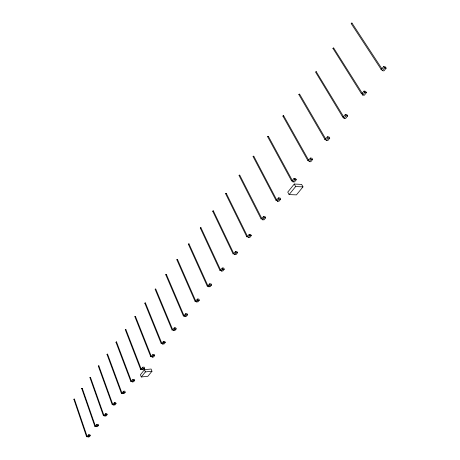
<?xml version="1.0" encoding="UTF-8"?>
<svg xmlns="http://www.w3.org/2000/svg" width="460" height="460" viewBox="0 0 460 460"><rect width="100%" height="100%" fill="white"/><g stroke="black" fill="none" stroke-linecap="round" stroke-linejoin="round"><path stroke-width="0.69" d="M219.914 270.348L220.599 270.031L200.939 227.677L200.29 228.011L219.914 270.348L220.605 270.055M233.783 253.609L233.111 253.931L212.698 211.18L213.382 210.893L233.778 253.569L233.099 253.926M166.416 274.482L165.778 274.752L166.411 274.47L184.017 315.669L183.741 315.962L183.385 315.98L165.778 274.752M172.08 330.016L172.713 329.745L172.103 330.061L155.095 289.208L155.359 288.932L155.721 288.943L172.73 329.774M246.796 236.779L247.503 236.434L226.291 193.355L225.624 193.729L246.796 236.779L247.514 236.48M276.736 199.996L278.426 197.886L279.973 197.944L280.635 199.191L278.933 201.296L277.392 201.25L253.765 156.153L253.08 156.561L276.011 200.324L276.748 199.968L276.011 200.324M188.341 244.151L189.002 243.886L207.931 285.838L207.655 286.143L207.264 286.154L188.347 244.174L189.008 243.898M195.086 301.334L195.747 301.041L195.086 301.334L176.853 259.75L177.1 259.446L177.497 259.463L195.747 301.041M212.692 211.169L213.377 210.881M145.417 302.973L144.814 303.192L161.207 343.614L161.851 343.384M161.207 343.585L161.828 343.327L145.417 302.916L144.791 303.14M125.839 329.486L125.287 329.688M150.719 356.667L151.317 356.425M151.346 356.506L150.754 356.741L134.855 316.635L135.441 316.365M333.707 48.053L362.227 93.207L361.928 93.696L361.456 93.748L332.931 48.352L333.258 48.438M107.571 354.211L107.03 354.424M116.552 342.05L116.006 342.263M316.25 71.703L343.511 116.57L343.281 117.001L345.276 114.477L346.869 114.655L347.656 115.949L345.621 118.473L344.028 118.295L343.246 117.007L342.734 117.064L315.502 71.99L316.261 71.536M131.428 381.363L130.881 381.587M140.599 369.294L141.185 369.064M141.214 369.156L140.651 369.386M89.895 377.493L90.43 377.292M98.871 365.993L98.359 366.195M112.257 404.691L112.809 404.478L98.883 365.93M112.821 404.587L112.297 404.771M121.975 393.168L121.423 393.375M73.859 399.217L74.376 399.033L87.164 436.563M74.382 399.148L73.887 399.303L86.589 436.77L87.147 436.615M81.754 388.522L82.277 388.332L95.444 426.219M82.3 388.43L81.794 388.614M94.875 426.385L95.41 426.19M95.433 426.282L94.904 426.466L81.748 388.573M103.425 415.708L103.966 415.512L90.465 377.327L89.936 377.579L103.419 415.765L103.995 415.598M86.606 436.712L87.112 436.528M88.55 434.809L87.641 435.936L88.004 437L89.32 436.81L90.229 435.678L89.867 434.619L88.55 434.809L88.912 435.873L88.004 437M96.853 424.448L95.916 425.615L96.29 426.69L97.618 426.506L98.555 425.339L98.181 424.264L96.853 424.448L97.227 425.523L96.29 426.69M105.42 413.753L104.454 414.96L104.84 416.041L106.185 415.863L107.151 414.661L106.766 413.58L105.42 413.753L105.811 414.839L104.84 416.041M114.281 402.701L113.281 403.949L113.677 405.041L115.034 404.875L116.035 403.627L115.632 402.534L114.281 402.701L114.678 403.799L113.677 405.041M123.435 391.276L122.4 392.564L122.814 393.674L124.177 393.513L125.218 392.225L124.804 391.121L123.435 391.276L123.843 392.386L122.814 393.674M132.905 379.466L131.836 380.794L132.256 381.909L133.641 381.76L134.711 380.431L134.285 379.316L132.905 379.466L133.325 380.581L132.256 381.909M142.703 367.235L141.599 368.615L142.036 369.742L143.428 369.604L144.538 368.224L144.101 367.097L142.703 367.235L143.14 368.362L142.036 369.742M152.852 354.574L151.708 356.005L152.156 357.144L153.565 357.012L154.715 355.586L154.261 354.447L152.852 354.574L153.306 355.712L152.156 357.144M163.363 341.452L162.179 342.936L162.644 344.086L164.07 343.971L165.261 342.493L164.789 341.343L163.363 341.452L163.835 342.608L162.644 344.086M174.265 327.853L173.035 329.389L173.518 330.55L174.955 330.447L176.191 328.911L175.703 327.75L174.265 327.853L174.754 329.015L173.518 330.55M185.575 313.737L184.299 315.336L184.799 316.503L186.248 316.417L187.53 314.824L187.03 313.651L185.575 313.737L186.081 314.91L184.799 316.503M197.323 299.086L195.994 300.742L196.512 301.927L197.978 301.852L199.306 300.202L198.783 299.017L197.323 299.086L197.84 300.271L196.512 301.927M209.518 283.866L208.144 285.585L208.679 286.781L210.157 286.724L211.542 285.005L211.002 283.808L209.518 283.866L210.065 285.062L208.679 286.781M222.209 268.036L220.771 269.825L221.329 271.032L222.824 270.992L224.261 269.203L223.698 268.002L222.209 268.036L222.766 269.244L221.329 271.032M235.405 251.562L233.916 253.425L234.496 254.644L235.997 254.627L237.498 252.764L236.911 251.551L235.405 251.562L235.992 252.781L234.496 254.644M249.153 234.41L247.595 236.354L248.204 237.578L249.722 237.584L251.281 235.646L250.671 234.416L249.153 234.41L249.763 235.641L251.281 235.646M261.861 218.558L263.482 216.533L265.012 216.562L265.644 217.804L264.023 219.822L262.487 219.799L239.746 175.139L239.321 175.128L239.056 175.507L261.102 218.943L261.815 218.58L261.102 218.943M294.032 178.411L292.261 180.619L292.945 181.878L294.503 181.959L296.28 179.756L295.59 178.497L294.032 178.411L294.716 179.676L296.28 179.756M310.339 158.062L308.493 160.367L309.206 161.638L310.776 161.748L312.633 159.447L311.914 158.177L310.339 158.062L311.058 159.333L312.633 159.447M327.405 136.769L325.467 139.184L326.215 140.467L327.802 140.605L329.74 138.195L328.986 136.919L327.405 136.769L328.152 138.052L329.74 138.195M364.009 91.097L361.882 93.754L362.698 95.053L364.303 95.266L366.436 92.621L365.614 91.321L364.009 91.097L364.832 92.397L366.436 92.621M383.674 66.562L381.438 69.351L382.294 70.656L383.91 70.915L386.147 68.132L385.29 66.826L383.674 66.562L384.531 67.873L386.147 68.132M248.204 237.578L249.763 235.641M262.487 219.799L264.115 217.775L265.644 217.804M277.392 201.25L279.088 199.14L280.635 199.191M292.945 181.878L294.716 179.676M309.206 161.638L311.058 159.333M326.215 140.467L328.152 138.052M344.028 118.295L346.058 115.765L347.656 115.949M362.698 95.053L364.832 92.397M382.294 70.656L384.531 67.873M144.515 369.679L140.421 374.756L141.277 376.981L147.85 376.286L151.978 371.243L151.104 369.018L144.515 369.679L145.383 371.916L141.277 376.981M294.273 184.04L287.77 192.102L289.104 194.591L296.43 194.879L302.979 186.886L301.616 184.397L294.273 184.04L295.63 186.547L302.979 186.886M289.104 194.591L295.63 186.547M299.379 94.495L299.581 94.093L325.663 138.862L324.892 139.317L325.663 138.862M239.533 175.49L239.752 175.151M239.407 175.547L239.068 175.519M299.19 94.593L298.845 94.536L324.886 139.299M88.912 435.873L90.229 435.678M97.227 425.523L98.555 425.339M105.811 414.839L107.151 414.661M114.678 403.799L116.035 403.627M123.843 392.386L125.218 392.225M133.325 380.581L134.711 380.431M145.383 371.916L151.978 371.243M143.14 368.362L144.538 368.224M153.306 355.712L154.715 355.586M163.835 342.608L165.261 342.493M174.754 329.015L176.191 328.911M186.081 314.91L187.53 314.824M197.84 300.271L199.306 300.202M210.065 285.062L211.542 285.005M222.766 269.244L224.261 269.203M235.992 252.781L237.498 252.764M98.848 365.895L98.302 366.097L112.251 404.737M107.542 354.125L106.984 354.338L121.382 393.334L121.952 393.07L107.577 354.16M131.405 381.277L130.83 381.489L115.96 342.217L116.535 341.964M226.28 193.344L225.618 193.717M308.614 160.137L283.636 115.684L283.159 115.696L282.917 116.11L307.866 160.574L308.62 160.155L307.866 160.574M291.623 180.929L292.33 180.487L291.582 180.883L267.668 136.746L267.927 136.35L268.387 136.361L292.318 180.469M381.058 69.218L351.221 23.638L351.986 23.08L381.869 68.672L381.07 69.236L381.869 68.672M351.998 23.098L351.469 23.115L351.233 23.65M176.864 259.768L177.497 259.463M184.011 315.663L183.385 315.98M299.592 94.11L298.85 94.553M134.872 316.664L135.47 316.422L151.346 356.454M267.674 136.764L268.393 136.373M200.934 227.665L200.295 228.022M343.511 116.57L342.734 117.064M207.931 285.838L207.259 286.149M362.227 93.207L361.439 93.736M333.718 47.903L332.925 48.334M282.917 116.11L283.636 115.684M253.063 156.532L253.776 156.187M345.276 114.477L346.058 115.765M278.426 197.886L279.088 199.14M263.482 216.533L264.115 217.775M141.214 369.098L125.85 329.406L125.488 329.394L125.246 329.596L140.599 369.346M116.558 341.993L131.434 381.311"/></g></svg>
